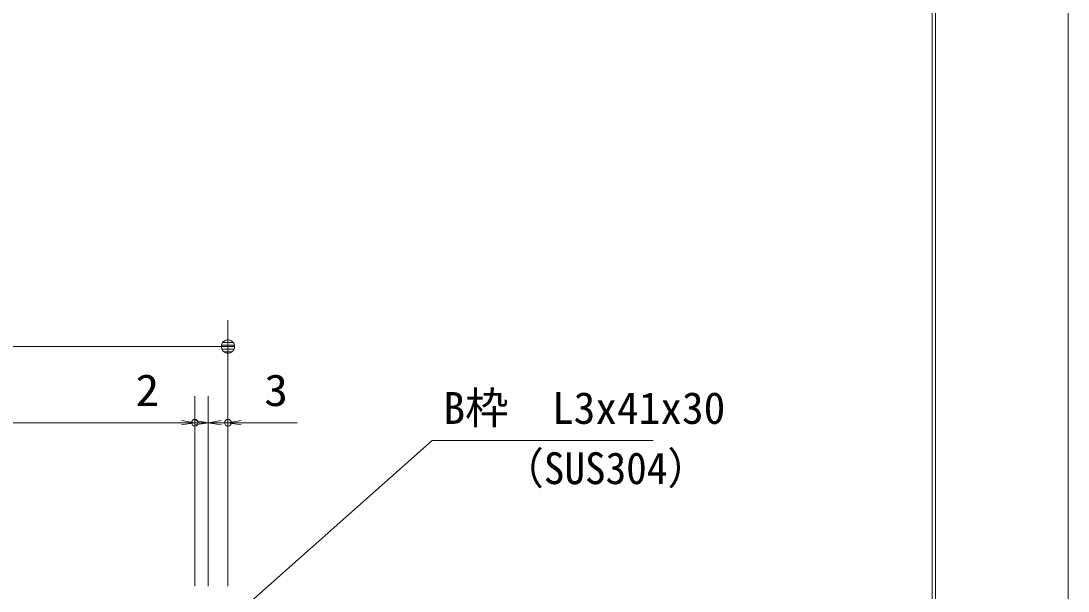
# Model space of a CAD drawing. Units: millimetres, scale not verified. Extents: x -1050 to 1050, y -742 to 742.
# Drawn here: x 654.8 to 1050, y -215.3 to 0 of the extents above; entities that cross this region are included whole.
import ezdxf
from ezdxf.enums import TextEntityAlignment as Align

# ---------------------------------------------------------------- set-up
doc = ezdxf.new("R2010")
doc.units = ezdxf.units.MM
doc.header["$LTSCALE"] = 5
doc.header["$PDMODE"] = 32
doc.header["$PDSIZE"] = 2.5
for name, color, linetype, lineweight in [('0-0_7-図\u3000枠', 4, 'Continuous', 9), ('0-1_寸法注釈', 2, 'Continuous', 9), ('0-4_0', 2, 'Continuous', 9), ('0-5_DEFPOINTS', 134, 'Continuous', 9)]:
    doc.layers.add(name, color=color, linetype=linetype, lineweight=lineweight)
doc.styles.add('ＭＳ ゴシック', font='')
doc.styles.get('ＭＳ ゴシック').set_extended_font_data('MS Gothic')

# ---------------------------------------------------------------- blocks, each defined once
blk = doc.blocks.new('_Dot')
at = {"layer": '0-4_0'}
for p, q in [((-2.5, 0), (-5, 0)), ((2.445, 0.5), (-2.445, 0.5)), ((1.997, 1.5), (-1.997, 1.5)), ((2.289, -0.995), (-2.289, -0.995)), ((1.499, -1.995), (-1.499, -1.995))]:
    blk.add_line(p, q, dxfattribs=at)
for points in [[(2.5, 0), (2.48, 0.313), (2.421, 0.622), (2.324, 0.92), (2.191, 1.204), (2.023, 1.469), (1.822, 1.711), (1.594, 1.926), (1.34, 2.111), (1.064, 2.262), (0.773, 2.378), (0.468, 2.456), (0.157, 2.495), (-0.157, 2.495), (-0.468, 2.456), (-0.773, 2.378), (-1.064, 2.262), (-1.34, 2.111), (-1.594, 1.926), (-1.822, 1.711), (-2.023, 1.469), (-2.191, 1.204), (-2.324, 0.92), (-2.421, 0.622), (-2.48, 0.313), (-2.5, 0), (0, 0)], [(-2.5, 0), (-2.48, -0.313), (-2.421, -0.622), (-2.324, -0.92), (-2.191, -1.204), (-2.023, -1.469), (-1.822, -1.711), (-1.594, -1.926), (-1.34, -2.111), (-1.064, -2.262), (-0.773, -2.378), (-0.468, -2.456), (-0.157, -2.495), (0.157, -2.495), (0.468, -2.456), (0.773, -2.378), (1.064, -2.262), (1.34, -2.111), (1.594, -1.926), (1.822, -1.711), (2.023, -1.469), (2.191, -1.204), (2.324, -0.92), (2.421, -0.622), (2.48, -0.313), (2.5, 0), (0, 0)]]:
    blk.add_lwpolyline(points, close=True, dxfattribs=at)
blk = doc.blocks.new('_OPEN')
at = {"layer": '0-4_0'}
blk.add_line((0, 0), (-5, 0), dxfattribs=at)
blk.add_lwpolyline([(-5, 0.833), (0, 0), (-5, -0.833)], dxfattribs=at)

msp = doc.modelspace()

# ---------------------------------------------------------------- linework, layer by layer
at = {"layer": '0-0_7-図\u3000枠'}
msp.add_line((998.75, -691.25), (998.75, 691.25), dxfattribs=at)
msp.add_lwpolyline([(-975, 692.5), (1000, 692.5), (1000, -692.5)], dxfattribs=at)
at = {"layer": '0-1_寸法注釈'}
for p, q in [((732.95, -213.471), (732.95, -112.974)), ((727.95, -122.974), (495.45, -122.974)), ((720.45, -213.471), (720.45, -141.755)), ((720.45, -213.471), (720.45, -141.755)), ((725.45, -213.471), (725.45, -141.755)), ((725.45, -213.471), (725.45, -141.755)), ((732.95, -213.471), (732.95, -141.755)), ((720.45, -151.755), (495.45, -151.755)), ((715.45, -151.755), (694.337, -151.755)), ((720.45, -151.755), (715.45, -151.755)), ((725.45, -151.755), (720.45, -151.755)), ((725.45, -151.755), (732.95, -151.755)), ((730.45, -151.755), (735.45, -151.755)), ((737.95, -151.755), (759.063, -151.755))]:
    msp.add_line(p, q, dxfattribs=at)
msp.add_lwpolyline([(893.376, -158.5), (810.026, -158.5), (733.702, -226.299)], dxfattribs=at)
at = {"layer": '0-5_DEFPOINTS'}
msp.add_lwpolyline([(-1050, -742.5), (-1050, 742.5), (1050, 742.5), (1050, -742.5)], close=True, dxfattribs=at)
for p in [(720.45, -151.755), (732.95, -151.755)]:
    msp.add_point(p, dxfattribs=at)

# ---------------------------------------------------------------- block references
at = {"layer": '0-1_寸法注釈'}
for name, p in [('_Dot', (732.95, -122.974)), ('_OPEN', (720.45, -151.755)), ('_OPEN', (725.45, -151.755))]:
    msp.add_blockref(name, p, dxfattribs=at)
at = {"layer": '0-1_寸法注釈', "rotation": 180}
for p in [(725.45, -151.755), (732.95, -151.755)]:
    msp.add_blockref('_OPEN', p, dxfattribs=at)

# ---------------------------------------------------------------- texts
at = {"layer": '0-1_寸法注釈', "color": 7, "style": 'ＭＳ ゴシック'}
for s, width, p in [('2', 1.1, (698.027, -149.068)), ('3', 1.1, (746.64, -149.068)), ('（SUS304）', 0.95, (836.597, -178.55))]:
    msp.add_text(s, height=12.02, dxfattribs=dict(at, width=width)).set_placement(p, align=Align.BOTTOM_LEFT)
msp.add_text('B枠\u3000L3x41x30', height=12.02, dxfattribs=at).set_placement((814.279, -155.813), align=Align.BOTTOM_LEFT)

doc.saveas('drawing.dxf')
